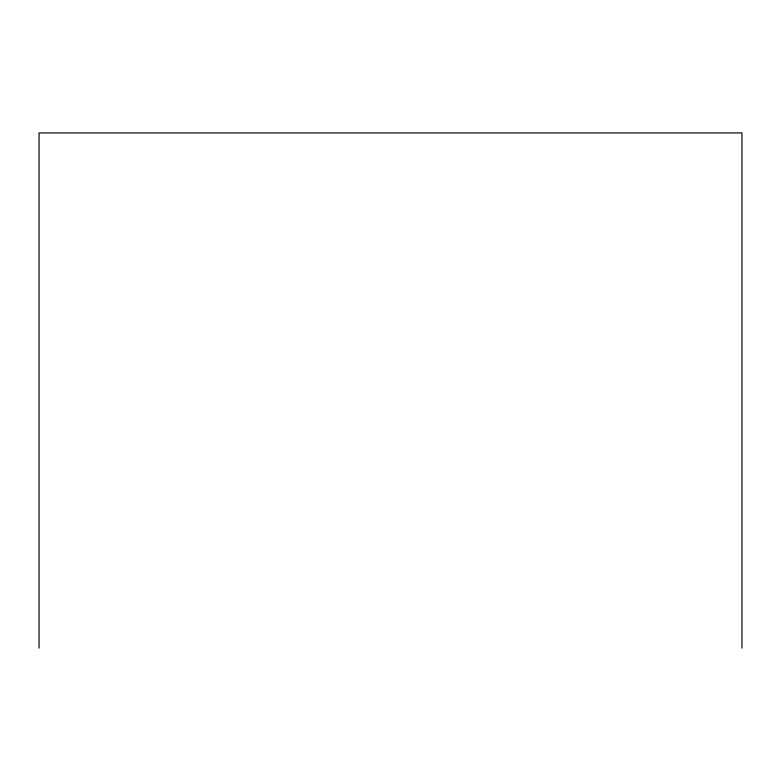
<?xml version="1.0" encoding="UTF-8"?>
<svg xmlns="http://www.w3.org/2000/svg" width="781" height="781" viewBox="0 0 781 781"><rect width="100%" height="100%" fill="white"/><g stroke="black" fill="none" stroke-linecap="round" stroke-linejoin="round"><path stroke-width="1.17" d="M741.95 648.074L741.95 132.926L39.05 132.926L39.05 648.074"/></g></svg>
